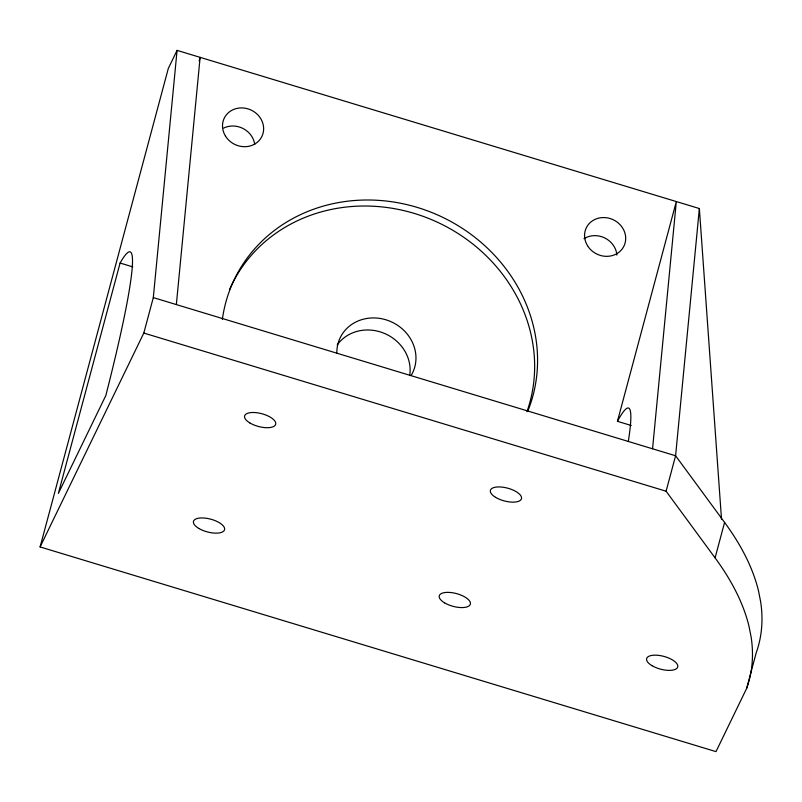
<?xml version="1.0" encoding="UTF-8"?>
<svg xmlns="http://www.w3.org/2000/svg" width="802" height="802" viewBox="0 0 802 802"><rect width="100%" height="100%" fill="white"/><g stroke="black" fill="none" stroke-linecap="round" stroke-linejoin="round"><path stroke-width="1.2" d="M153.312 297.602L675.595 455.767L724.587 522.423A588.177 241.111 15 0 1 758.481 590.783L760.637 601.69A588.177 241.111 15 0 1 756.176 652.918L746.672 688.357L715.996 751.624L40.1 546.934L143.809 333.051L153.312 297.602L177.072 50.376L699.364 208.54L721.529 519.516M176.35 304.58L200.119 57.353L199.147 60.982M652.557 448.789L676.317 201.563L617.44 421.311A289.712 20.732 -73.2 0 1 628.317 441.551M699.364 208.54L675.595 455.767L666.101 491.215L715.083 557.871A588.177 241.111 15 0 1 748.988 626.232L751.143 637.129A588.177 241.111 15 0 1 746.672 688.357M40.1 546.934L168.31 68.451L177.072 50.376M120.089 263.036L58.366 493.42L105.834 395.516A297.753 21.313 -73.2 0 0 120.089 263.036L132.761 266.876M715.083 557.871L724.587 522.423M617.44 421.311L631.264 425.501M143.809 333.051L666.101 491.215M336.86 353.241A40.23 36.581 25.9 0 1 385.842 319.767A40.23 36.581 25.9 0 1 411.085 375.587M337.211 344.94A40.23 36.581 25.9 0 1 384.328 333.371A40.23 36.581 25.9 0 1 409.732 375.326M222.365 319.356A160.911 146.325 25.9 0 1 417.1 207.367A160.911 146.325 25.9 0 1 527.706 411.376M229.472 289.682A160.911 146.325 25.9 0 1 430.173 219.066A160.911 146.325 25.9 0 1 526.964 411.647M223.678 128.079A20.922 19.017 25.9 0 1 254.715 144.43M583.966 238.725A20.922 19.017 25.9 0 1 604.868 238.014A20.922 19.017 25.9 0 1 616.888 255.086M225.462 136.059A20.922 19.017 25.9 0 0 261.081 137.924A20.922 19.017 25.9 0 0 242.675 107.939A20.922 19.017 25.9 0 0 225.462 136.059M587.525 245.713A20.922 19.017 25.9 0 0 623.144 247.567A20.922 19.017 25.9 0 0 604.738 217.583A20.922 19.017 25.9 0 0 587.525 245.713M249.943 422.995A16.09 6.596 15 0 0 275.517 424.749A16.09 6.596 15 0 0 255.006 412.559A16.09 6.596 15 0 0 249.943 422.995M495.566 497.33A16.09 6.596 15 0 0 521.26 499.265A16.09 6.596 15 0 0 500.989 487.004A16.09 6.596 15 0 0 495.566 497.33M444.599 602.863A16.09 6.596 15 0 0 470.172 604.628A16.09 6.596 15 0 0 449.661 592.427A16.09 6.596 15 0 0 444.599 602.863M198.816 528.438A16.09 6.596 15 0 0 224.39 530.192A16.09 6.596 15 0 0 203.878 518.002A16.09 6.596 15 0 0 198.816 528.438M651.976 665.66A16.09 6.596 15 0 0 677.55 667.424A16.09 6.596 15 0 0 657.038 655.224A16.09 6.596 15 0 0 651.976 665.66"/></g></svg>
